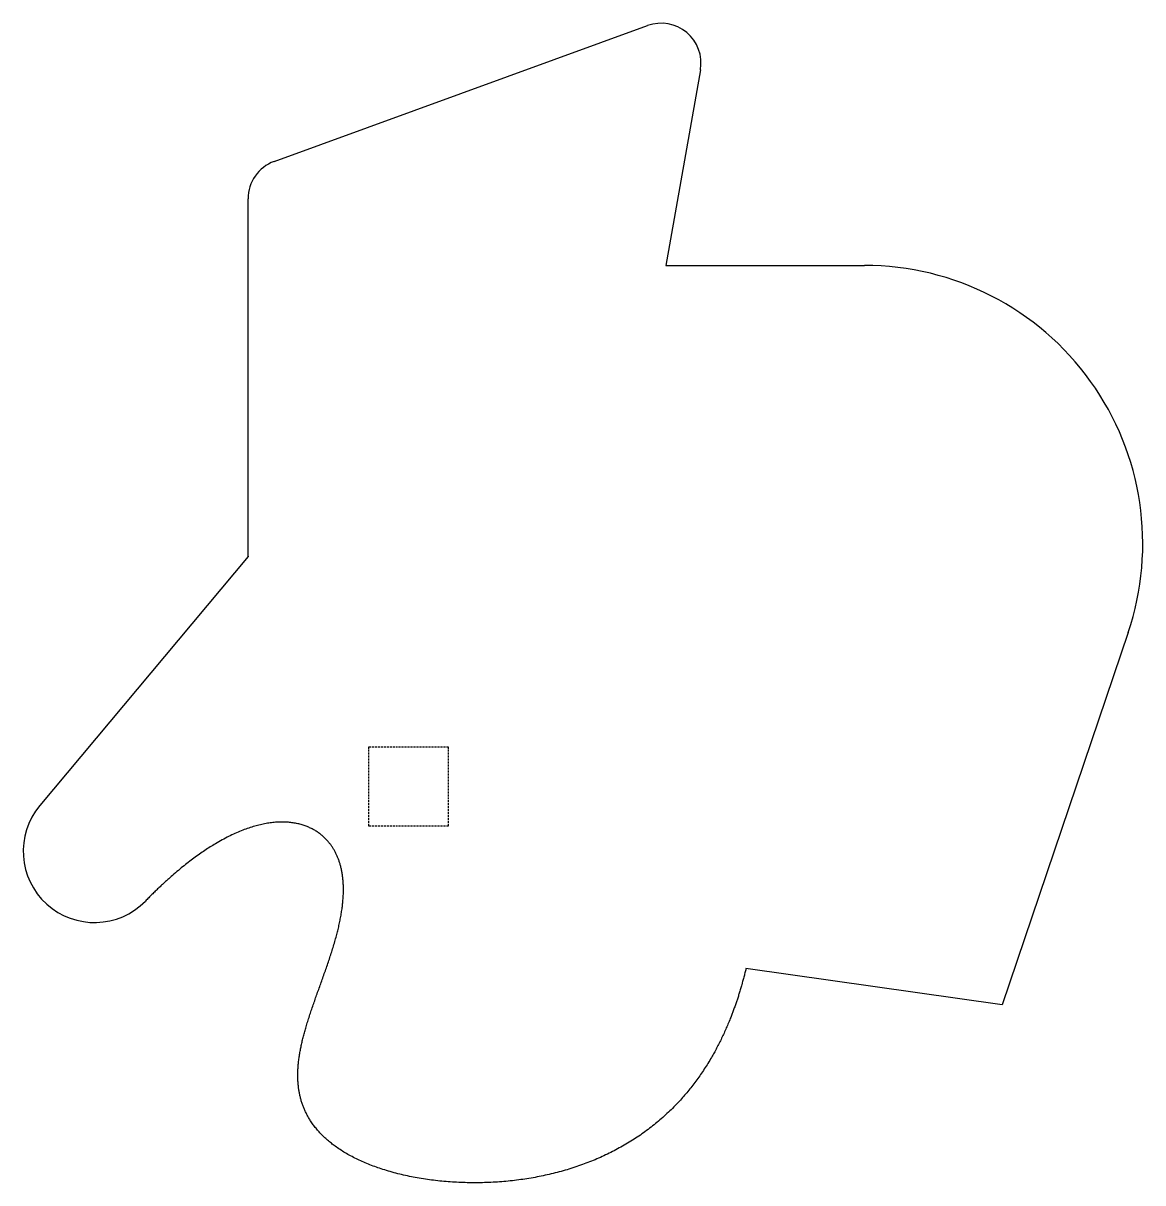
# Model space of a CAD drawing. Header units: millimetres. Extents: x -57 to 225, y -158 to 134.
import ezdxf

# ---------------------------------------------------------------- set-up
doc = ezdxf.new("R2010")
doc.units = ezdxf.units.MM
doc.linetypes.add('DASHED', pattern=[0.75, 0.5, -0.25])
doc.layers.get('0').update_dxf_attribs({"linetype": 'CONTINUOUS'})

msp = doc.modelspace()

# ---------------------------------------------------------------- linework, layer by layer
for p, q in [((6.58, 99.4), (100.55, 133.6)), ((113.82, 122.47), (105.13, 73.23)), ((0, 0), (0, 90)), ((105.13, 73.23), (155.13, 73.23)), ((0, 0), (-52.4, -62.74)), ((221.45, -19.18), (189.79, -112.91)), ((189.79, -112.91), (125.29, -103.77))]:
    msp.add_line(p, q)
at = {"linetype": 'DASHED'}
for p, q in [((30.4, -47.91), (50.4, -47.91)), ((30.4, -67.91), (30.4, -47.91)), ((50.4, -47.91), (50.4, -67.91)), ((50.4, -67.91), (30.4, -67.91))]:
    msp.add_line(p, q, dxfattribs=at)
for centre, radius, start, end in [((103.97, 124.2), 10, -10, 110), ((10, 90), 10, 110, 180), ((155.13, 3.23), 70, -18.666, 90), ((-38.63, -74.23), 17.93, 140.1333, 315.6246)]:
    msp.add_arc(centre, radius, start, end)
msp.add_open_spline([(125.29, -103.77), (124.47, -107.2), (122.57, -113.8), (119.02, -122.88), (112.83, -133.38), (102.71, -143.78), (90.38, -151.4), (76.2, -156.24), (60.86, -158.28), (45.42, -157.59), (31.42, -154.31), (20.39, -148.63), (13.56, -140.82), (11.49, -131.19), (13.6, -120.14), (18.11, -108.13), (22.69, -95.78), (25.02, -83.96), (23.26, -73.85), (16.71, -67.05), (5.81, -65.45), (-5.65, -69.75), (-15.36, -76.74), (-22.26, -83.14), (-25.82, -86.77)], degree=5)
msp.add_point((0, 0))

doc.saveas('drawing.dxf')
